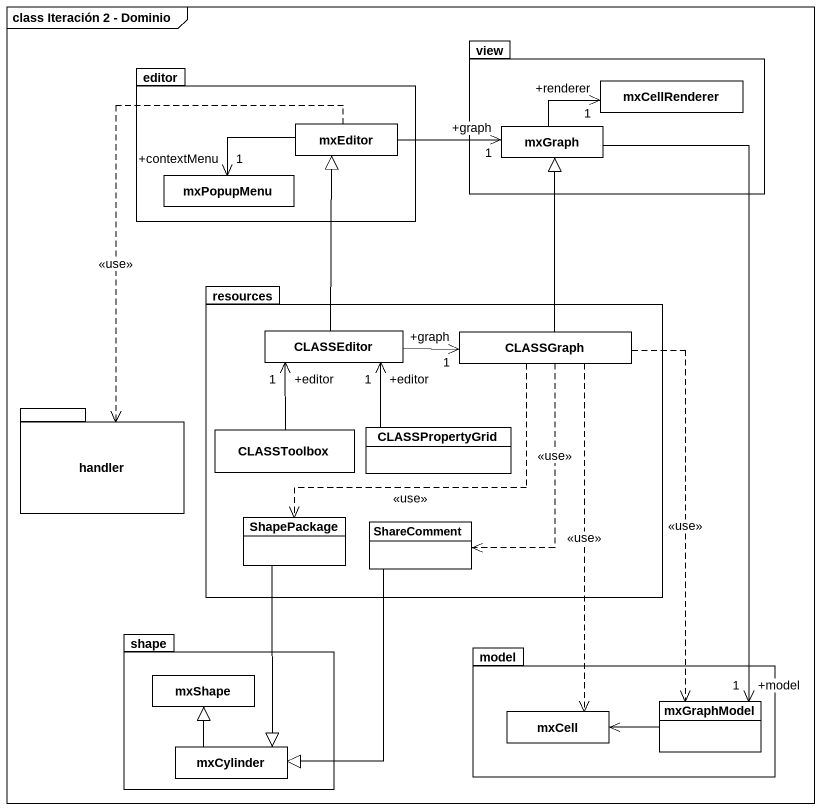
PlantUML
@startuml
mainframe class Iteración 2 - Dominio
hide circle
hide empty members
package view {
  class mxCellRenderer
  class mxGraph
}
package editor {
  class mxEditor
  class mxPopupMenu
}
package resources {
  class CLASSEditor
  class CLASSGraph
  class CLASSToolbox
  class CLASSPropertyGrid
  class ShapePackage
  class ShareComment
}
package handler {
}
package shape {
  class mxShape
  class mxCylinder
}
package model {
  class mxCell
  class mxGraphModel
}
mxEditor -right-> "+graph\n1" mxGraph
mxEditor -left-> "+contextMenu\n1" mxPopupMenu
mxEditor ..> handler : <<use>>
mxGraph -right-> "+renderer\n1" mxCellRenderer
mxGraph --> "+model\n1" mxGraphModel
CLASSEditor -up-|> mxEditor
CLASSEditor -right-> "+graph\n1" CLASSGraph
CLASSGraph -up-|> mxGraph
CLASSGraph ..> ShapePackage : <<use>>
CLASSGraph ..> ShareComment : <<use>>
CLASSGraph ..> mxCell : <<use>>
CLASSGraph ..> mxGraphModel : <<use>>
CLASSToolbox -up-> "+editor\n1" CLASSEditor
CLASSPropertyGrid -up-> "+editor\n1" CLASSEditor
ShapePackage --|> mxCylinder
ShareComment --|> mxCylinder
mxGraphModel -left-> mxCell
mxCylinder -up-|> mxShape
@enduml
